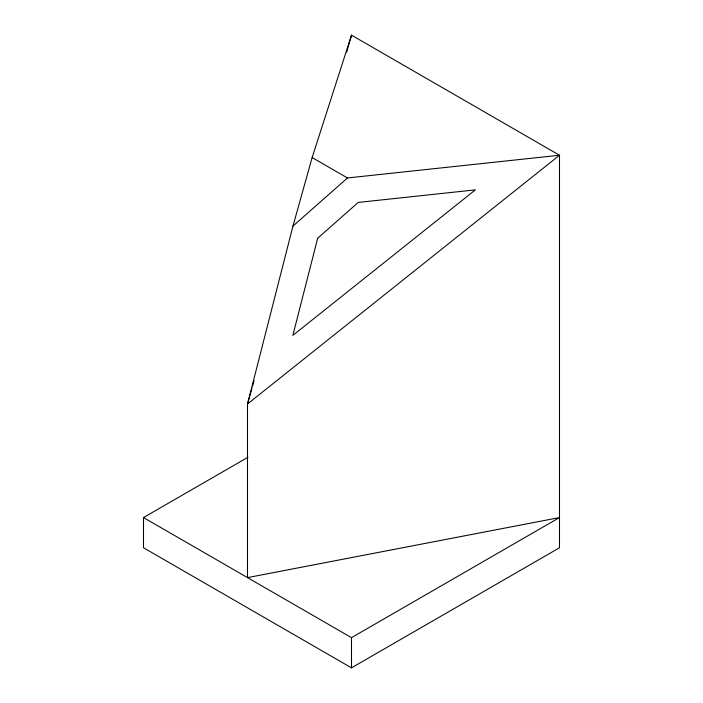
<?xml version="1.0" encoding="UTF-8"?>
<svg xmlns="http://www.w3.org/2000/svg" width="703" height="703" viewBox="0 0 703 703"><rect width="100%" height="100%" fill="white"/><g stroke="black" fill="none" stroke-linecap="round" stroke-linejoin="round"><path stroke-width="1.05" d="M292.966 226.085L247.5 403.997L247.5 577.611L559.5 517.566L351.5 637.656L143.5 517.566L143.5 547.76L351.5 667.85L559.5 547.76L559.5 155.24L351.5 35.15L312.141 157.56L292.966 226.085L347.484 177.964L559.5 155.24L247.5 403.997L251.973 388.144M252.562 386.026L254.055 380.745M346.728 52.057L351.5 35.15L351.5 37.347M143.5 517.566L247.974 457.249M312.141 157.56L347.484 177.964M351.5 637.656L351.5 667.85M317.694 238.203L292.852 335.393L475.377 189.863L358.222 202.429L317.694 238.203"/></g></svg>
